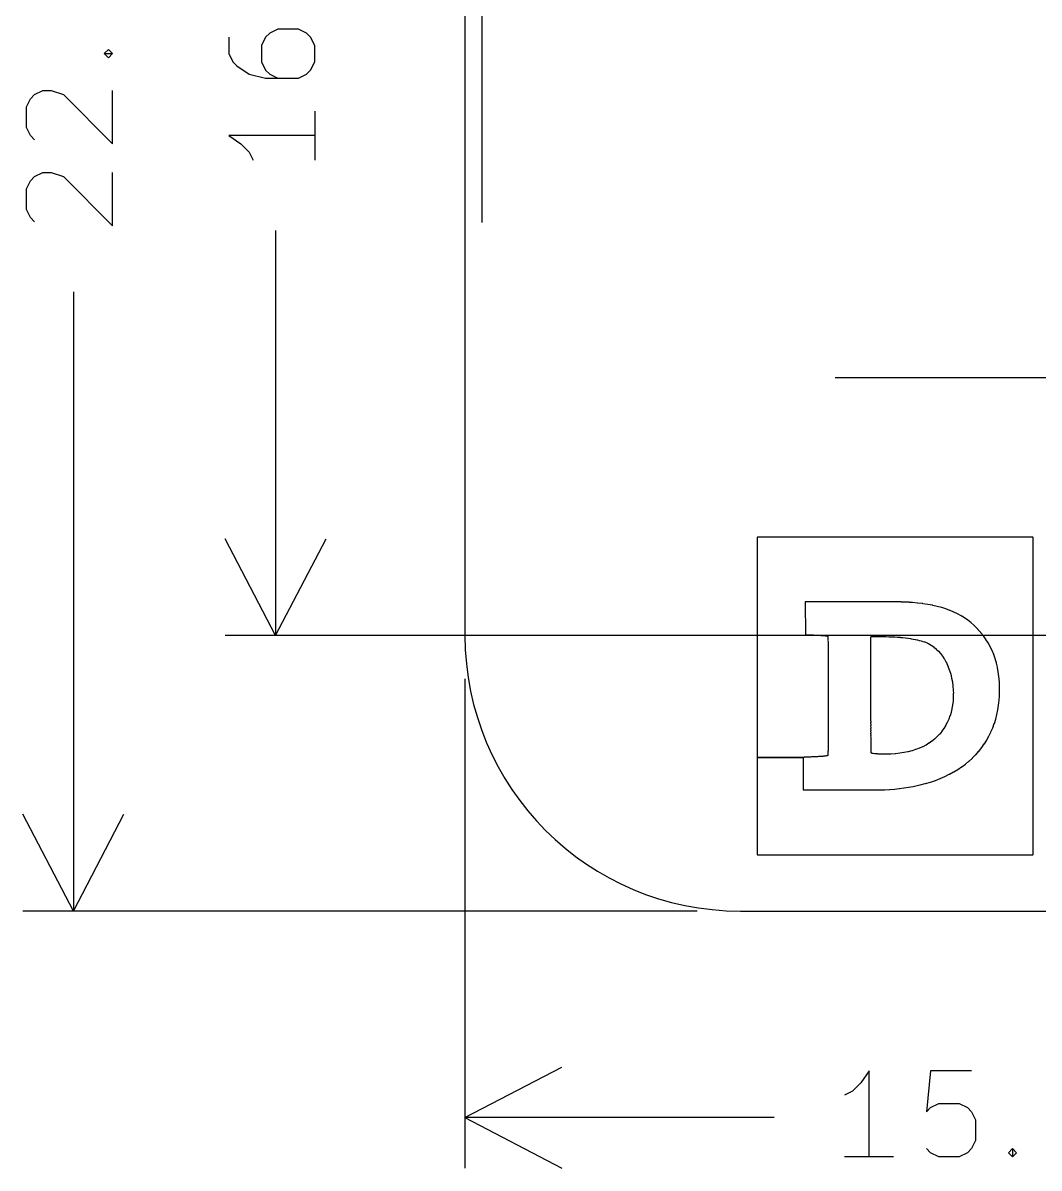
# Model space of a CAD drawing. Extents: x 181.5 to 225, y -171.9 to -141.7.
# Drawn here: x 181.46 to 193.27, y -171.89 to -158.58 of the extents above; entities that cross this region are included whole.
import ezdxf

# ---------------------------------------------------------------- set-up
doc = ezdxf.new("R2010")
doc.units = 0
doc.layers.add('BLACK', color=7, linetype='CONTINUOUS')

msp = doc.modelspace()

# ---------------------------------------------------------------- linework, layer by layer
at = {"layer": 'BLACK', "linetype": 'CONTINUOUS'}
for p, q in [((186.6, -149.7), (186.6, -165.7)), ((186.8, -160.9), (186.8, -154.5)), ((184.331009, -158.699999), (184.28339, -158.747618)), ((184.426247, -158.65238), (184.331009, -158.699999)), ((184.664342, -158.65238), (184.426247, -158.65238)), ((184.75958, -158.699999), (184.664342, -158.65238)), ((184.8072, -158.747618), (184.75958, -158.699999)), ((183.854819, -158.747618), (183.854819, -158.938094)), ((184.28339, -158.747618), (184.235771, -158.842856)), ((184.235771, -158.842856), (184.235771, -159.033332)), ((184.854819, -158.842856), (184.8072, -158.747618)), ((184.854819, -159.033332), (184.854819, -158.842856)), ((182.409581, -158.938094), (182.457201, -158.890475)), ((182.457201, -158.985713), (182.409581, -158.938094)), ((182.409581, -158.938094), (182.50482, -158.938094)), ((182.457201, -158.890475), (182.50482, -158.938094)), ((182.50482, -158.938094), (182.457201, -158.985713)), ((183.854819, -158.938094), (183.902438, -159.033332)), ((183.902438, -159.033332), (183.950057, -159.080951)), ((183.950057, -159.080951), (184.092914, -159.176189)), ((184.235771, -159.033332), (184.28339, -159.12857)), ((184.28339, -159.12857), (184.331009, -159.176189)), ((184.75958, -159.176189), (184.8072, -159.12857)), ((184.8072, -159.12857), (184.854819, -159.033332)), ((184.092914, -159.176189), (184.28339, -159.223808)), ((184.28339, -159.223808), (184.664342, -159.223808)), ((184.331009, -159.176189), (184.426247, -159.223808)), ((184.664342, -159.223808), (184.75958, -159.176189)), ((181.600058, -159.414285), (181.695296, -159.366666)), ((181.695296, -159.366666), (181.790534, -159.366666)), ((181.790534, -159.366666), (181.933391, -159.414285)), ((182.50482, -159.985713), (182.50482, -159.366666)), ((181.50482, -159.557142), (181.552439, -159.461904)), ((181.552439, -159.461904), (181.600058, -159.414285)), ((181.933391, -159.414285), (182.50482, -159.985713)), ((181.50482, -159.795237), (181.50482, -159.557142)), ((184.854819, -159.604761), (184.854819, -160.176189)), ((181.552439, -159.890475), (181.50482, -159.795237)), ((181.600058, -159.938094), (181.552439, -159.890475)), ((184.854819, -159.890475), (183.854819, -159.890475)), ((183.854819, -159.890475), (183.997676, -159.985713)), ((183.997676, -159.985713), (184.092914, -160.080951)), ((184.092914, -160.080951), (184.140533, -160.176189)), ((181.600058, -160.366666), (181.695296, -160.319047)), ((181.695296, -160.319047), (181.790534, -160.319047)), ((181.790534, -160.319047), (181.933391, -160.366666)), ((182.50482, -160.938094), (182.50482, -160.319047)), ((181.50482, -160.509523), (181.552439, -160.414285)), ((181.552439, -160.414285), (181.600058, -160.366666)), ((181.933391, -160.366666), (182.50482, -160.938094)), ((181.50482, -160.747618), (181.50482, -160.509523)), ((181.552439, -160.842856), (181.50482, -160.747618)), ((181.600058, -160.890475), (181.552439, -160.842856)), ((184.4, -160.991666), (184.4, -165.7)), ((182.050001, -161.705952), (182.050001, -168.9)), ((190.9, -162.7), (194.5, -162.7)), ((184.4, -165.7), (183.813579, -164.573496)), ((184.4, -165.7), (184.986421, -164.573496)), ((190.000445, -164.557089), (190.000826, -164.555176)), ((190.000825, -167.108131), (190.000445, -164.557089)), ((190.000826, -164.555176), (190.003532, -164.55247)), ((190.003532, -164.55247), (193.194556, -164.552089)), ((193.194556, -164.552089), (193.196469, -164.55247)), ((193.196469, -164.55247), (193.199175, -164.555176)), ((193.199175, -164.555176), (193.199556, -168.244322)), ((191.058706, -165.306819), (190.554758, -165.307151)), ((190.554758, -165.307151), (190.555128, -165.687968)), ((191.060602, -165.307198), (191.058706, -165.306819)), ((191.063126, -165.307018), (191.060602, -165.307198)), ((191.064031, -165.307199), (191.063126, -165.307018)), ((191.1126, -165.30685), (191.064031, -165.307199)), ((191.11438, -165.307205), (191.1126, -165.30685)), ((191.160234, -165.30686), (191.11438, -165.307205)), ((191.162003, -165.307214), (191.160234, -165.30686)), ((191.205236, -165.306876), (191.162003, -165.307214)), ((191.206996, -165.307228), (191.205236, -165.306876)), ((191.247693, -165.306897), (191.206996, -165.307228)), ((191.249447, -165.307248), (191.247693, -165.306897)), ((191.287706, -165.306924), (191.249447, -165.307248)), ((191.289449, -165.307274), (191.287706, -165.306924)), ((191.325361, -165.30696), (191.289449, -165.307274)), ((191.327096, -165.307308), (191.325361, -165.30696)), ((191.360754, -165.307004), (191.327096, -165.307308)), ((191.362478, -165.307351), (191.360754, -165.307004)), ((191.393977, -165.307059), (191.362478, -165.307351)), ((191.395688, -165.307404), (191.393977, -165.307059)), ((191.425119, -165.307124), (191.395688, -165.307404)), ((191.426817, -165.307467), (191.425119, -165.307124)), ((191.454272, -165.307201), (191.426817, -165.307467)), ((191.455958, -165.307543), (191.454272, -165.307201)), ((191.481531, -165.307292), (191.455958, -165.307543)), ((191.483202, -165.307632), (191.481531, -165.307292)), ((191.50699, -165.307397), (191.483202, -165.307632)), ((191.508641, -165.307735), (191.50699, -165.307397)), ((191.53073, -165.307516), (191.508641, -165.307735)), ((191.532368, -165.307853), (191.53073, -165.307516)), ((191.552856, -165.307652), (191.532368, -165.307853)), ((191.554473, -165.307987), (191.552856, -165.307652)), ((191.573451, -165.307805), (191.554473, -165.307987)), ((191.575051, -165.308139), (191.573451, -165.307805)), ((191.592614, -165.307977), (191.575051, -165.308139)), ((191.59419, -165.308309), (191.592614, -165.307977)), ((191.610429, -165.308168), (191.59419, -165.308309)), ((191.611984, -165.308499), (191.610429, -165.308168)), ((191.626993, -165.308379), (191.611984, -165.308499)), ((191.628525, -165.308708), (191.626993, -165.308379)), ((191.642396, -165.308611), (191.628525, -165.308708)), ((191.643903, -165.308939), (191.642396, -165.308611)), ((191.656731, -165.308865), (191.643903, -165.308939)), ((191.658213, -165.309193), (191.656731, -165.308865)), ((191.670089, -165.309143), (191.658213, -165.309193)), ((191.671543, -165.309471), (191.670089, -165.309143)), ((191.682562, -165.309446), (191.671543, -165.309471)), ((191.683989, -165.309773), (191.682562, -165.309446)), ((191.694238, -165.309774), (191.683989, -165.309773)), ((191.695641, -165.310101), (191.694238, -165.309774)), ((191.705212, -165.310127), (191.695641, -165.310101)), ((191.706591, -165.310456), (191.705212, -165.310127)), ((191.715581, -165.31051), (191.706591, -165.310456)), ((191.716933, -165.310839), (191.715581, -165.31051)), ((191.725427, -165.310919), (191.716933, -165.310839)), ((191.726756, -165.311249), (191.725427, -165.310919)), ((191.734845, -165.311358), (191.726756, -165.311249)), ((191.736157, -165.311691), (191.734845, -165.311358)), ((191.743928, -165.311826), (191.736157, -165.311691)), ((191.745226, -165.312163), (191.743928, -165.311826)), ((191.75277, -165.312327), (191.745226, -165.312163)), ((191.754056, -165.312667), (191.75277, -165.312327)), ((191.76146, -165.312861), (191.754056, -165.312667)), ((191.762742, -165.313206), (191.76146, -165.312861)), ((191.77009, -165.313427), (191.762742, -165.313206)), ((191.771373, -165.313778), (191.77009, -165.313427)), ((191.778756, -165.314029), (191.771373, -165.313778)), ((191.780045, -165.314386), (191.778756, -165.314029)), ((191.787548, -165.314668), (191.780045, -165.314386)), ((191.788848, -165.315031), (191.787548, -165.314668)), ((191.796565, -165.315345), (191.788848, -165.315031)), ((191.797878, -165.315713), (191.796565, -165.315345)), ((191.798746, -165.31568), (191.797878, -165.315713)), ((191.799198, -165.315814), (191.798746, -165.31568)), ((191.860064, -165.321026), (191.799198, -165.315814)), ((191.861575, -165.321524), (191.860064, -165.321026)), ((191.920199, -165.328329), (191.861575, -165.321524)), ((191.921673, -165.328869), (191.920199, -165.328329)), ((191.978092, -165.337275), (191.921673, -165.328869)), ((191.979527, -165.337858), (191.978092, -165.337275)), ((192.033781, -165.347877), (191.979527, -165.337858)), ((192.035176, -165.348505), (192.033781, -165.347877)), ((192.087307, -165.360151), (192.035176, -165.348505)), ((192.088656, -165.360824), (192.087307, -165.360151)), ((192.138702, -165.374104), (192.088656, -165.360824)), ((192.140004, -165.374824), (192.138702, -165.374104)), ((192.188008, -165.389753), (192.140004, -165.374824)), ((192.18926, -165.39052), (192.188008, -165.389753)), ((192.23526, -165.407107), (192.18926, -165.39052)), ((192.23646, -165.407922), (192.23526, -165.407107)), ((192.280499, -165.426181), (192.23646, -165.407922)), ((192.281644, -165.427045), (192.280499, -165.426181)), ((192.323765, -165.446989), (192.281644, -165.427045)), ((192.324851, -165.4479), (192.323765, -165.446989)), ((192.365093, -165.469543), (192.324851, -165.4479)), ((192.366119, -165.4705), (192.365093, -165.469543)), ((192.404526, -165.493858), (192.366119, -165.4705)), ((192.405491, -165.494862), (192.404526, -165.493858)), ((192.4421, -165.519946), (192.405491, -165.494862)), ((192.443004, -165.520997), (192.4421, -165.519946)), ((192.477857, -165.547824), (192.443004, -165.520997)), ((192.478698, -165.54892), (192.477857, -165.547824)), ((192.511816, -165.577491), (192.478698, -165.54892)), ((192.512667, -165.5787), (192.511816, -165.577491)), ((192.531227, -165.595917), (192.512667, -165.5787)), ((192.532001, -165.597111), (192.531227, -165.595917)), ((192.56408, -165.629607), (192.532001, -165.597111)), ((192.564786, -165.630831), (192.56408, -165.629607)), ((192.59467, -165.664408), (192.564786, -165.630831)), ((201.3, -165.7), (183.81358, -165.7)), ((190.555128, -165.687968), (190.647107, -165.69206)), ((190.647107, -165.69206), (190.64865, -165.692445)), ((190.64865, -165.692445), (190.663821, -165.692877)), ((190.663821, -165.692877), (190.665357, -165.693261)), ((190.665357, -165.693261), (190.680047, -165.693686)), ((190.680047, -165.693686), (190.681572, -165.694069)), ((190.681572, -165.694069), (190.695509, -165.694473)), ((190.695509, -165.694473), (190.697013, -165.694853)), ((190.697013, -165.694853), (190.70993, -165.695224)), ((190.70993, -165.695224), (190.711402, -165.695597)), ((190.711402, -165.695597), (190.723039, -165.695922)), ((190.723039, -165.695922), (190.724469, -165.696286)), ((190.724469, -165.696286), (190.734559, -165.696554)), ((190.734559, -165.696554), (190.735925, -165.696905)), ((190.735925, -165.696905), (190.744216, -165.697106)), ((190.744216, -165.697106), (190.745487, -165.697435)), ((190.745487, -165.697435), (190.751738, -165.697561)), ((190.751738, -165.697561), (190.752852, -165.697853)), ((190.752852, -165.697853), (190.756863, -165.697907)), ((190.756863, -165.697907), (190.757429, -165.69806)), ((190.757429, -165.69806), (190.758392, -165.69803)), ((190.758392, -165.69803), (190.759792, -165.698427)), ((190.759792, -165.698427), (190.76695, -165.698855)), ((190.76695, -165.698855), (190.768333, -165.699272)), ((190.768333, -165.699272), (190.775875, -165.699822)), ((190.775875, -165.699822), (190.777239, -165.70025)), ((190.777239, -165.70025), (190.784693, -165.700868)), ((190.784693, -165.700868), (190.786024, -165.7013)), ((190.786024, -165.7013), (190.792936, -165.70193)), ((190.792936, -165.70193), (190.794214, -165.70236)), ((190.794214, -165.70236), (190.800129, -165.702945)), ((190.800129, -165.702945), (190.801332, -165.703366)), ((190.801332, -165.703366), (190.805813, -165.703855)), ((190.805813, -165.703855), (190.806899, -165.704258)), ((190.806899, -165.704258), (190.809578, -165.70461)), ((190.809578, -165.70461), (190.810395, -165.70495)), ((190.810395, -165.70495), (190.810746, -165.705021)), ((190.810746, -165.705021), (190.810842, -165.705008)), ((190.810842, -165.705008), (190.810938, -165.705059)), ((190.810938, -165.705059), (190.811181, -165.705108)), ((190.811181, -165.705108), (190.812213, -165.705701)), ((190.812213, -165.705701), (190.812283, -165.705708)), ((190.812283, -165.705708), (190.812395, -165.705807)), ((190.812395, -165.705807), (190.812872, -165.706081)), ((190.812872, -165.706081), (190.812878, -165.706093)), ((190.812878, -165.706093), (190.812991, -165.706154)), ((190.812991, -165.706154), (190.81349, -165.706716)), ((190.81349, -165.706716), (190.813526, -165.706727)), ((190.813526, -165.706727), (190.813644, -165.706889)), ((190.813644, -165.706889), (190.813699, -165.70695)), ((190.813699, -165.70695), (190.814177, -165.70737)), ((190.814177, -165.70737), (190.81472, -165.70836)), ((190.81472, -165.70836), (190.815114, -165.708899)), ((190.815114, -165.708899), (190.815401, -165.709852)), ((190.815401, -165.709852), (190.815756, -165.71056)), ((190.815756, -165.71056), (190.815881, -165.711464)), ((190.815881, -165.711464), (190.816213, -165.712375)), ((190.816213, -165.712375), (190.816245, -165.713273)), ((190.816245, -165.713273), (190.816575, -165.71447)), ((190.816575, -165.71447), (190.816546, -165.715398)), ((190.816546, -165.715398), (190.816885, -165.716975)), ((190.816885, -165.716975), (190.816811, -165.717952)), ((190.816811, -165.717952), (190.817162, -165.720003)), ((190.817162, -165.720003), (190.81705, -165.721043)), ((190.81705, -165.721043), (190.817414, -165.723647)), ((190.817414, -165.723647), (190.817272, -165.724749)), ((190.817272, -165.724749), (190.817647, -165.728002)), ((190.817647, -165.728002), (190.817478, -165.729168)), ((190.817478, -165.729168), (190.817862, -165.733151)), ((190.817862, -165.733151), (190.81767, -165.734377)), ((190.81767, -165.734377), (190.818061, -165.73917)), ((190.818061, -165.73917), (190.817849, -165.740454)), ((190.817849, -165.740454), (190.818244, -165.746144)), ((190.818244, -165.746144), (190.818015, -165.747476)), ((190.818015, -165.747476), (190.818414, -165.754144)), ((190.818414, -165.754144), (190.818169, -165.75552)), ((190.818169, -165.75552), (190.818569, -165.763249)), ((190.818569, -165.763249), (190.818311, -165.764668)), ((190.818311, -165.764668), (190.818713, -165.773534)), ((190.818713, -165.773534), (190.818443, -165.774993)), ((190.818443, -165.774993), (190.818843, -165.785075)), ((190.818843, -165.785075), (190.818562, -165.786567)), ((191.316973, -165.715614), (191.317353, -165.713701)), ((191.317771, -166.375878), (191.316973, -165.715614)), ((191.317353, -165.713701), (191.317354, -165.713699)), ((191.317354, -165.713697), (191.31887, -165.712182)), ((191.317354, -165.713699), (191.317354, -165.713697)), ((191.31887, -165.712182), (191.320057, -165.710993)), ((191.320057, -165.710993), (191.32006, -165.710992)), ((191.32006, -165.710992), (191.320061, -165.710992)), ((191.320061, -165.710992), (191.406307, -165.710625)), ((191.406307, -165.710625), (191.408094, -165.710981)), ((191.408094, -165.710981), (191.448394, -165.710796)), ((191.448394, -165.710796), (191.450216, -165.711166)), ((191.450216, -165.711166), (191.487976, -165.711309)), ((191.487976, -165.711309), (191.4898, -165.711697)), ((191.4898, -165.711697), (191.525306, -165.712182)), ((191.525306, -165.712182), (191.527127, -165.712589)), ((191.527127, -165.712589), (191.560657, -165.713433)), ((191.560657, -165.713433), (191.562477, -165.713863)), ((191.562477, -165.713863), (191.594301, -165.715079)), ((191.594301, -165.715079), (191.596122, -165.715535)), ((191.596122, -165.715535), (191.626511, -165.71714)), ((191.626511, -165.71714), (191.628329, -165.717625)), ((191.628329, -165.717625), (191.657557, -165.719633)), ((191.657557, -165.719633), (191.659371, -165.720148)), ((191.659371, -165.720148), (191.68771, -165.722577)), ((191.68771, -165.722577), (191.689515, -165.723123)), ((191.689515, -165.723123), (191.71724, -165.725989)), ((191.71724, -165.725989), (191.719034, -165.726567)), ((191.719034, -165.726567), (191.746418, -165.729888)), ((191.746418, -165.729888), (191.748199, -165.730497)), ((191.748199, -165.730497), (191.775512, -165.734291)), ((191.775512, -165.734291), (191.776781, -165.73475)), ((191.776781, -165.73475), (191.782833, -165.735476)), ((191.782833, -165.735476), (191.784522, -165.736106)), ((191.784522, -165.736106), (191.807607, -165.739808)), ((191.807607, -165.739808), (191.809346, -165.740482)), ((191.809346, -165.740482), (191.832109, -165.744606)), ((191.832109, -165.744606), (191.833831, -165.745314)), ((191.833831, -165.745314), (191.856025, -165.749788)), ((191.856025, -165.749788), (191.857727, -165.750528)), ((191.857727, -165.750528), (191.879085, -165.755282)), ((191.879085, -165.755282), (191.880772, -165.756056)), ((191.880772, -165.756056), (191.901019, -165.761011)), ((191.901019, -165.761011), (191.902694, -165.761825)), ((191.902694, -165.761825), (191.921557, -165.766903)), ((191.921557, -165.766903), (191.923222, -165.767761)), ((191.923222, -165.767761), (191.940434, -165.772885)), ((191.940434, -165.772885), (191.942094, -165.7738)), ((191.942094, -165.7738), (191.957383, -165.778886)), ((191.957383, -165.778886), (191.959058, -165.779883)), ((191.959058, -165.779883), (191.97215, -165.784842)), ((191.97215, -165.784842), (191.973781, -165.785911)), ((191.973781, -165.785911), (191.973791, -165.785935)), ((191.973791, -165.785935), (191.984489, -165.790696)), ((192.595305, -165.665659), (192.59467, -165.664408)), ((192.623309, -165.700689), (192.595305, -165.665659)), ((192.623881, -165.701976), (192.623309, -165.700689)), ((192.650293, -165.738789), (192.623881, -165.701976)), ((192.650897, -165.740254), (192.650293, -165.738789)), ((192.652495, -165.742326), (192.650897, -165.740254)), ((192.652778, -165.743075), (192.652495, -165.742326)), ((192.678519, -165.783729), (192.652778, -165.743075)), ((192.678935, -165.785053), (192.678519, -165.783729)), ((192.70247, -165.8273), (192.678935, -165.785053)), ((190.818562, -165.786567), (190.818961, -165.797945)), ((190.818961, -165.797945), (190.818672, -165.799465)), ((190.818672, -165.799465), (190.819068, -165.812218)), ((190.819068, -165.812218), (190.81877, -165.813769)), ((190.81877, -165.813769), (190.819165, -165.827972)), ((190.819165, -165.827972), (190.81886, -165.829551)), ((190.81886, -165.829551), (190.819252, -165.845279)), ((190.819252, -165.845279), (190.818941, -165.846881)), ((190.818941, -165.846881), (190.819329, -165.864215)), ((190.819329, -165.864215), (190.819013, -165.865835)), ((190.819013, -165.865835), (190.819397, -165.884852)), ((190.819397, -165.884852), (190.819075, -165.886491)), ((190.819075, -165.886491), (190.819456, -165.907268)), ((190.819456, -165.907268), (190.81913, -165.908924)), ((190.81913, -165.908924), (190.819508, -165.931533)), ((191.984489, -165.790696), (191.985111, -165.791159)), ((191.985111, -165.791159), (191.986178, -165.791592)), ((191.986178, -165.791592), (191.987686, -165.792829)), ((191.987686, -165.792829), (191.987705, -165.792894)), ((191.987705, -165.792894), (192.017278, -165.810066)), ((192.017278, -165.810066), (192.018728, -165.81137)), ((192.018728, -165.81137), (192.018765, -165.811518)), ((192.018765, -165.811518), (192.046876, -165.830939)), ((192.046876, -165.830939), (192.048219, -165.832354)), ((192.048219, -165.832354), (192.048245, -165.832504)), ((192.048245, -165.832504), (192.074817, -165.85413)), ((192.074817, -165.85413), (192.076045, -165.855646)), ((192.076045, -165.855646), (192.076058, -165.855796)), ((192.076058, -165.855796), (192.101088, -165.879626)), ((192.101088, -165.879626), (192.102194, -165.881233)), ((192.102194, -165.881233), (192.102196, -165.881379)), ((192.102196, -165.881379), (192.125679, -165.907415)), ((192.125679, -165.907415), (192.126661, -165.909101)), ((192.126661, -165.909101), (192.126652, -165.909242)), ((192.126652, -165.909242), (192.148582, -165.937483)), ((192.702813, -165.828649), (192.70247, -165.8273)), ((192.724127, -165.872454), (192.702813, -165.828649)), ((192.724398, -165.873825), (192.724127, -165.872454)), ((192.743476, -165.919155), (192.724398, -165.873825)), ((192.743675, -165.920549), (192.743476, -165.919155)), ((190.819508, -165.931533), (190.819178, -165.933205)), ((190.819178, -165.933205), (190.819552, -165.957725)), ((190.819552, -165.957725), (190.819218, -165.959413)), ((190.819218, -165.959413), (190.81959, -165.985916)), ((190.81959, -165.985916), (190.819253, -165.987619)), ((190.819253, -165.987619), (190.819622, -166.016181)), ((190.819622, -166.016181), (190.819282, -166.017892)), ((190.819282, -166.017892), (190.819647, -166.048594)), ((190.819647, -166.048594), (190.819305, -166.050315)), ((190.819305, -166.050315), (190.819668, -166.08323)), ((192.148582, -165.937483), (192.149437, -165.939236)), ((192.149437, -165.939236), (192.149418, -165.939369)), ((192.149418, -165.939369), (192.169788, -165.969817)), ((192.169788, -165.969817), (192.170518, -165.971626)), ((192.170518, -165.971626), (192.170491, -165.971751)), ((192.170491, -165.971751), (192.189291, -166.004407)), ((192.189291, -166.004407), (192.189898, -166.00626)), ((192.189898, -166.00626), (192.189887, -166.006296)), ((192.189887, -166.006296), (192.198678, -166.023109)), ((192.198678, -166.023109), (192.199196, -166.024989)), ((192.199196, -166.024989), (192.199169, -166.025068)), ((192.199169, -166.025068), (192.216084, -166.062406)), ((192.760505, -165.967371), (192.743675, -165.920549)), ((192.760632, -165.968783), (192.760505, -165.967371)), ((192.7752, -166.017062), (192.760632, -165.968783)), ((192.775256, -166.018489), (192.7752, -166.017062)), ((192.787545, -166.068195), (192.775256, -166.018489)), ((190.819668, -166.08323), (190.819323, -166.084964)), ((190.819323, -166.084964), (190.819684, -166.120162)), ((190.819684, -166.120162), (190.819336, -166.121908)), ((190.819336, -166.121908), (190.819696, -166.159464)), ((190.819696, -166.159464), (190.819347, -166.161218)), ((190.819347, -166.161218), (190.819705, -166.201213)), ((192.216084, -166.062406), (192.21651, -166.064309)), ((192.21651, -166.064309), (192.216465, -166.064423)), ((192.216465, -166.064423), (192.23128, -166.103494)), ((192.23128, -166.103494), (192.231586, -166.10542)), ((192.231586, -166.10542), (192.231537, -166.105525)), ((192.231537, -166.105525), (192.244224, -166.146269)), ((192.244224, -166.146269), (192.244413, -166.14821)), ((192.244413, -166.14821), (192.24436, -166.148307)), ((192.24436, -166.148307), (192.254911, -166.190702)), ((192.787531, -166.069635), (192.787545, -166.068195)), ((192.797527, -166.120736), (192.787531, -166.069635)), ((192.797444, -166.122184), (192.797527, -166.120736)), ((192.805129, -166.174623), (192.797444, -166.122184)), ((192.804984, -166.176136), (192.805129, -166.174623)), ((192.808107, -166.203681), (192.804984, -166.176136)), ((186.6, -166.2), (186.6, -171.88642)), ((190.819705, -166.201213), (190.819354, -166.202971)), ((190.819354, -166.202971), (190.819711, -166.24548)), ((190.819711, -166.24548), (190.819359, -166.247247)), ((190.819359, -166.247247), (190.819715, -166.292341)), ((190.819715, -166.292341), (190.819361, -166.294116)), ((190.819361, -166.294116), (190.819716, -166.341869)), ((192.254911, -166.190702), (192.254987, -166.192651)), ((192.254987, -166.192651), (192.254932, -166.192739)), ((192.254932, -166.192739), (192.263336, -166.236763)), ((192.263306, -166.238713), (192.263249, -166.238794)), ((192.263249, -166.238794), (192.269498, -166.284426)), ((192.263336, -166.236763), (192.263306, -166.238713)), ((192.269365, -166.286372), (192.269308, -166.286445)), ((192.269308, -166.286445), (192.273391, -166.333663)), ((192.269498, -166.284426), (192.269365, -166.286372)), ((192.807919, -166.205162), (192.808107, -166.203681)), ((192.81087, -166.242234), (192.807919, -166.205162)), ((192.810631, -166.243749), (192.81087, -166.242234)), ((192.812512, -166.282311), (192.810631, -166.243749)), ((192.812226, -166.283843), (192.812512, -166.282311)), ((192.813036, -166.323297), (192.812226, -166.283843)), ((190.819716, -166.341869), (190.819361, -166.343651)), ((190.819361, -166.343651), (190.819717, -166.394139)), ((190.819717, -166.398589), (190.819361, -166.400372)), ((190.819361, -166.400372), (190.819716, -166.451201)), ((190.819716, -166.451201), (190.819362, -166.452978)), ((190.819717, -166.394139), (190.819512, -166.395167)), ((190.819512, -166.395167), (190.819717, -166.398589)), ((191.317394, -166.377778), (191.317771, -166.375878)), ((191.317733, -166.398832), (191.317394, -166.377778)), ((191.317409, -166.400467), (191.317733, -166.398832)), ((191.317797, -166.450743), (191.317409, -166.400467)), ((191.317444, -166.452524), (191.317797, -166.450743)), ((192.274086, -166.417202), (192.271828, -166.460265)), ((192.273162, -166.3356), (192.273127, -166.33564)), ((192.273127, -166.33564), (192.274775, -166.369468)), ((192.273391, -166.333663), (192.273162, -166.3356)), ((192.27416, -166.417129), (192.274086, -166.417202)), ((192.274551, -166.415218), (192.27416, -166.417129)), ((192.274468, -166.371394), (192.274419, -166.371446)), ((192.274419, -166.371446), (192.274551, -166.415218)), ((192.274775, -166.369468), (192.274468, -166.371394)), ((192.804039, -166.483947), (192.807489, -166.44699)), ((192.807489, -166.44699), (192.807941, -166.445524)), ((192.807941, -166.445524), (192.810334, -166.407018)), ((192.810334, -166.407018), (192.810745, -166.405518)), ((192.810745, -166.405518), (192.812075, -166.366093)), ((192.812075, -166.366093), (192.812445, -166.364573)), ((192.812445, -166.364573), (192.812707, -166.32483)), ((192.812707, -166.32483), (192.813036, -166.323297)), ((190.819711, -166.548256), (190.819359, -166.55002)), ((190.819359, -166.55002), (190.819705, -166.592847)), ((190.819362, -166.452978), (190.819715, -166.501066)), ((190.819715, -166.501066), (190.819362, -166.502836)), ((190.819362, -166.502836), (190.819711, -166.548256)), ((191.317831, -166.500078), (191.317444, -166.452524)), ((191.31748, -166.501855), (191.317831, -166.500078)), ((191.317869, -166.546754), (191.31748, -166.501855)), ((191.317518, -166.548527), (191.317869, -166.546754)), ((191.317906, -166.590845), (191.317518, -166.548527)), ((192.258194, -166.549544), (192.248945, -166.589809)), ((192.258286, -166.549481), (192.258194, -166.549544)), ((192.258995, -166.547664), (192.258286, -166.549481)), ((192.265944, -166.50637), (192.258995, -166.547664)), ((192.26603, -166.506303), (192.265944, -166.50637)), ((192.266632, -166.504448), (192.26603, -166.506303)), ((192.271252, -166.462221), (192.266632, -166.504448)), ((192.271332, -166.462151), (192.271252, -166.462221)), ((192.271828, -166.460265), (192.271332, -166.462151)), ((192.781106, -166.615818), (192.79183, -166.562656)), ((192.79183, -166.562656), (192.792403, -166.56131)), ((192.792403, -166.56131), (192.800791, -166.506791)), ((192.800791, -166.506791), (192.801289, -166.50545)), ((192.801289, -166.50545), (192.803538, -166.485438)), ((192.803538, -166.485438), (192.804039, -166.483947)), ((190.819669, -166.711759), (190.819324, -166.713484)), ((190.819324, -166.713484), (190.819648, -166.74669)), ((190.819685, -166.674525), (190.819338, -166.676257)), ((190.819338, -166.676257), (190.819669, -166.711759)), ((190.819697, -166.634912), (190.819349, -166.636657)), ((190.819349, -166.636657), (190.819685, -166.674525)), ((190.819705, -166.592847), (190.819355, -166.594603)), ((190.819355, -166.594603), (190.819697, -166.634912)), ((191.317557, -166.592609), (191.317906, -166.590845)), ((191.317944, -166.632413), (191.317557, -166.592609)), ((191.317597, -166.634167), (191.317944, -166.632413)), ((191.317985, -166.671529), (191.317597, -166.634167)), ((191.31764, -166.673271), (191.317985, -166.671529)), ((191.318026, -166.708251), (191.31764, -166.673271)), ((191.317684, -166.709987), (191.318026, -166.708251)), ((191.318071, -166.742656), (191.317684, -166.709987)), ((192.203389, -166.710388), (192.185244, -166.745553)), ((192.203507, -166.710344), (192.203389, -166.710388)), ((192.204635, -166.708753), (192.203507, -166.710344)), ((192.220599, -166.672168), (192.204635, -166.708753)), ((192.22071, -166.672118), (192.220599, -166.672168)), ((192.221735, -166.670458), (192.22071, -166.672118)), ((192.235491, -166.632549), (192.221735, -166.670458)), ((192.235596, -166.632494), (192.235491, -166.632549)), ((192.236516, -166.630775), (192.235596, -166.632494)), ((192.248033, -166.591641), (192.236516, -166.630775)), ((192.248131, -166.591581), (192.248033, -166.591641)), ((192.248945, -166.589809), (192.248131, -166.591581)), ((192.751365, -166.720585), (192.766732, -166.670187)), ((192.766732, -166.670187), (192.767423, -166.668918)), ((192.767423, -166.668918), (192.780474, -166.617129)), ((192.780474, -166.617129), (192.781106, -166.615818)), ((190.819553, -166.838399), (190.819217, -166.840076)), ((190.819217, -166.840076), (190.819508, -166.864856)), ((190.81959, -166.809936), (190.819251, -166.811626)), ((190.819251, -166.811626), (190.819553, -166.838399)), ((190.819622, -166.779391), (190.819281, -166.781091)), ((190.819281, -166.781091), (190.81959, -166.809936)), ((190.819648, -166.74669), (190.819305, -166.748402)), ((190.819305, -166.748402), (190.819622, -166.779391)), ((191.317731, -166.744382), (191.318071, -166.742656)), ((191.318118, -166.774814), (191.317731, -166.744382)), ((191.317781, -166.776525), (191.318118, -166.774814)), ((191.318167, -166.804784), (191.317781, -166.776525)), ((191.317833, -166.806483), (191.318167, -166.804784)), ((191.318219, -166.832639), (191.317833, -166.806483)), ((191.317888, -166.834324), (191.318219, -166.832639)), ((191.318273, -166.858447), (191.317888, -166.834324)), ((192.114639, -166.844165), (192.08856, -166.872534)), ((192.114775, -166.844152), (192.114639, -166.844165)), ((192.116278, -166.842908), (192.114775, -166.844152)), ((192.140389, -166.812697), (192.116278, -166.842908)), ((192.140515, -166.812676), (192.140389, -166.812697)), ((192.141932, -166.811335), (192.140515, -166.812676)), ((192.16215, -166.78221), (192.141932, -166.811335)), ((192.162267, -166.782183), (192.16215, -166.78221)), ((192.163594, -166.780754), (192.162267, -166.782183)), ((192.183891, -166.747105), (192.163594, -166.780754)), ((192.184015, -166.747067), (192.183891, -166.747105)), ((192.185244, -166.745553), (192.184015, -166.747067)), ((192.689026, -166.866757), (192.711294, -166.820654)), ((192.711294, -166.820654), (192.712156, -166.819527)), ((192.712156, -166.819527), (192.732133, -166.771972)), ((192.732133, -166.771972), (192.732937, -166.770799)), ((192.732937, -166.770799), (192.750616, -166.721809)), ((192.750616, -166.721809), (192.751365, -166.720585)), ((190.819164, -166.969616), (190.818847, -166.971163)), ((190.818847, -166.971163), (190.819066, -166.985584)), ((190.819251, -166.952086), (190.81893, -166.953663)), ((190.81893, -166.953663), (190.819164, -166.969616)), ((190.819328, -166.932919), (190.819004, -166.934518)), ((190.819004, -166.934518), (190.819251, -166.952086)), ((190.819396, -166.912041), (190.819068, -166.913662)), ((190.819068, -166.913662), (190.819328, -166.932919)), ((190.819456, -166.889379), (190.819125, -166.891019)), ((190.819125, -166.891019), (190.819396, -166.912041)), ((190.819508, -166.864856), (190.819174, -166.866514)), ((190.819174, -166.866514), (190.819456, -166.889379)), ((191.317946, -166.860116), (191.318273, -166.858447)), ((191.318331, -166.882273), (191.317946, -166.860116)), ((191.318008, -166.883927), (191.318331, -166.882273)), ((191.318392, -166.904187), (191.318008, -166.883927)), ((191.318073, -166.905823), (191.318392, -166.904187)), ((191.318457, -166.924259), (191.318073, -166.905823)), ((191.318143, -166.925874), (191.318457, -166.924259)), ((191.318524, -166.942556), (191.318143, -166.925874)), ((191.318216, -166.944147), (191.318524, -166.942556)), ((191.318596, -166.959147), (191.318216, -166.944147)), ((191.318294, -166.960707), (191.318596, -166.959147)), ((191.318671, -166.974091), (191.318294, -166.960707)), ((191.318376, -166.975627), (191.318671, -166.974091)), ((191.31875, -166.987471), (191.318376, -166.975627)), ((191.955572, -166.971896), (191.919823, -166.990959)), ((191.955692, -166.971926), (191.955572, -166.971896)), ((191.957526, -166.97126), (191.955692, -166.971926)), ((191.991358, -166.950324), (191.957526, -166.97126)), ((191.991485, -166.950347), (191.991358, -166.950324)), ((191.99327, -166.949561), (191.991485, -166.950347)), ((192.025178, -166.92676), (191.99327, -166.949561)), ((192.025309, -166.926774), (192.025178, -166.92676)), ((192.027037, -166.925869), (192.025309, -166.926774)), ((192.05701, -166.901208), (192.027037, -166.925869)), ((192.057145, -166.901213), (192.05701, -166.901208)), ((192.058806, -166.90019), (192.057145, -166.901213)), ((192.086837, -166.873674), (192.058806, -166.90019)), ((192.086975, -166.87367), (192.086837, -166.873674)), ((192.08856, -166.872534), (192.086975, -166.87367)), ((192.605652, -166.999189), (192.634727, -166.9576)), ((192.634727, -166.9576), (192.635749, -166.956633)), ((192.635749, -166.956633), (192.662583, -166.913489)), ((192.662583, -166.913489), (192.663555, -166.912466)), ((192.663555, -166.912466), (192.688108, -166.867834)), ((192.688108, -166.867834), (192.689026, -166.866757)), ((190.000445, -167.110042), (190.000825, -167.108131)), ((190.000449, -167.114598), (190.000445, -167.110042)), ((190.000822, -167.494538), (190.000449, -167.114598)), ((190.000449, -167.114598), (190.527947, -167.114598)), ((190.527947, -167.114598), (190.000449, -167.114598)), ((190.533888, -167.113999), (190.527947, -167.114598)), ((190.527947, -167.114598), (190.528317, -167.491808)), ((190.535276, -167.114187), (190.533888, -167.113999)), ((190.537067, -167.113922), (190.535276, -167.114187)), ((190.537808, -167.114029), (190.537067, -167.113922)), ((190.542227, -167.113566), (190.537808, -167.114029)), ((190.543352, -167.113733), (190.542227, -167.113566)), ((190.549912, -167.11315), (190.543352, -167.113733)), ((190.551199, -167.113343), (190.549912, -167.11315)), ((190.559671, -167.112666), (190.551199, -167.113343)), ((190.561053, -167.112876), (190.559671, -167.112666)), ((190.571172, -167.112121), (190.561053, -167.112876)), ((190.572615, -167.112342), (190.571172, -167.112121)), ((190.584109, -167.111527), (190.572615, -167.112342)), ((190.585591, -167.111755), (190.584109, -167.111527)), ((190.598176, -167.110898), (190.585591, -167.111755)), ((190.599688, -167.111131), (190.598176, -167.110898)), ((190.613086, -167.110245), (190.599688, -167.111131)), ((190.614613, -167.110482), (190.613086, -167.110245)), ((190.62853, -167.109581), (190.614613, -167.110482)), ((190.630074, -167.109821), (190.62853, -167.109581)), ((190.642441, -167.108993), (190.630074, -167.109821)), ((190.643961, -167.109228), (190.642441, -167.108993)), ((190.662328, -167.108104), (190.643961, -167.109228)), ((190.663961, -167.108353), (190.662328, -167.108104)), ((190.679947, -167.10731), (190.663961, -167.108353)), ((190.681553, -167.10755), (190.679947, -167.10731)), ((190.695414, -167.106575), (190.681553, -167.10755)), ((190.696991, -167.106805), (190.695414, -167.106575)), ((190.708984, -167.105886), (190.696991, -167.106805)), ((190.710527, -167.106104), (190.708984, -167.105886)), ((190.720907, -167.105228), (190.710527, -167.106104)), ((190.722412, -167.105431), (190.720907, -167.105228)), ((190.731429, -167.104586), (190.722412, -167.105431)), ((190.7329, -167.104773), (190.731429, -167.104586)), ((190.740808, -167.103945), (190.7329, -167.104773)), ((190.742242, -167.104114), (190.740808, -167.103945)), ((190.749284, -167.10329), (190.742242, -167.104114)), ((190.750688, -167.103441), (190.749284, -167.10329)), ((190.757115, -167.102606), (190.750688, -167.103441)), ((190.758485, -167.102738), (190.757115, -167.102606)), ((190.764533, -167.101876), (190.758485, -167.102738)), ((190.765896, -167.10199), (190.764533, -167.101876)), ((190.772191, -167.101015), (190.765896, -167.10199)), ((190.773577, -167.101111), (190.772191, -167.101015)), ((190.780553, -167.099953), (190.773577, -167.101111)), ((190.781972, -167.100034), (190.780553, -167.099953)), ((190.788751, -167.098818), (190.781972, -167.100034)), ((190.790167, -167.098881), (190.788751, -167.098818)), ((190.79626, -167.097688), (190.790167, -167.098881)), ((190.797656, -167.097726), (190.79626, -167.097688)), ((190.802566, -167.096648), (190.797656, -167.097726)), ((190.80397, -167.096644), (190.802566, -167.096648)), ((190.807138, -167.095803), (190.80397, -167.096644)), ((190.808836, -167.095635), (190.807138, -167.095803)), ((190.81018, -167.095086), (190.808836, -167.095635)), ((190.810376, -167.095129), (190.81018, -167.095086)), ((190.810797, -167.094963), (190.810376, -167.095129)), ((190.810933, -167.094979), (190.810797, -167.094963)), ((190.811475, -167.094698), (190.810933, -167.094979)), ((190.812192, -167.094418), (190.811475, -167.094698)), ((190.812399, -167.09422), (190.812192, -167.094418)), ((190.812666, -167.094083), (190.812399, -167.09422)), ((190.813091, -167.093618), (190.812666, -167.094083)), ((190.81386, -167.092966), (190.813091, -167.093618)), ((190.814147, -167.092463), (190.81386, -167.092966)), ((190.81432, -167.092276), (190.814147, -167.092463)), ((190.814326, -167.092221), (190.81432, -167.092276)), ((190.814785, -167.091634), (190.814326, -167.092221)), ((190.815005, -167.090982), (190.814785, -167.091634)), ((190.815418, -167.090258), (190.815005, -167.090982)), ((190.815569, -167.089485), (190.815418, -167.090258)), ((190.815886, -167.088778), (190.815569, -167.089485)), ((190.815994, -167.087796), (190.815886, -167.088778)), ((190.816262, -167.087079), (190.815994, -167.087796)), ((190.816338, -167.085796), (190.816262, -167.087079)), ((190.816589, -167.085027), (190.816338, -167.085796)), ((190.816638, -167.083351), (190.816589, -167.085027)), ((190.816886, -167.082507), (190.816638, -167.083351)), ((190.816907, -167.080351), (190.816886, -167.082507)), ((190.817156, -167.079433), (190.816907, -167.080351)), ((190.817406, -167.07571), (190.817153, -167.076706)), ((190.817153, -167.076706), (190.817156, -167.079433)), ((190.817638, -167.071259), (190.817378, -167.072332)), ((190.817378, -167.072332), (190.817406, -167.07571)), ((190.817853, -167.065998), (190.817586, -167.067139)), ((190.817586, -167.067139), (190.817638, -167.071259)), ((190.818053, -167.059848), (190.817779, -167.061056)), ((190.817779, -167.061056), (190.817853, -167.065998)), ((190.818238, -167.052733), (190.817957, -167.054001)), ((190.817957, -167.054001), (190.818053, -167.059848)), ((190.818408, -167.04458), (190.818121, -167.045901)), ((190.818121, -167.045901), (190.818238, -167.052733)), ((190.818565, -167.03531), (190.818272, -167.036679)), ((190.818272, -167.036679), (190.818408, -167.04458)), ((190.818708, -167.024851), (190.818409, -167.026263)), ((190.818409, -167.026263), (190.818565, -167.03531)), ((190.818839, -167.013127), (190.818535, -167.014579)), ((190.818535, -167.014579), (190.818708, -167.024851)), ((190.818958, -167.000061), (190.818649, -167.001552)), ((190.818649, -167.001552), (190.818839, -167.013127)), ((190.819066, -166.985584), (190.818753, -166.987104)), ((190.818753, -166.987104), (190.818958, -167.000061)), ((191.318464, -166.988971), (191.31875, -166.987471)), ((191.318832, -166.999349), (191.318464, -166.988971)), ((191.318556, -167.000809), (191.318832, -166.999349)), ((191.318919, -167.009792), (191.318556, -167.000809)), ((191.318654, -167.011208), (191.318919, -167.009792)), ((191.319009, -167.018874), (191.318654, -167.011208)), ((191.318757, -167.020237), (191.319009, -167.018874)), ((191.319101, -167.026662), (191.318757, -167.020237)), ((191.318866, -167.027967), (191.319101, -167.026662)), ((191.319198, -167.033227), (191.318866, -167.027967)), ((191.318981, -167.034465), (191.319198, -167.033227)), ((191.319297, -167.038645), (191.318981, -167.034465)), ((191.319103, -167.039806), (191.319297, -167.038645)), ((191.319398, -167.042995), (191.319103, -167.039806)), ((191.319232, -167.044067), (191.319398, -167.042995)), ((191.319502, -167.046364), (191.319232, -167.044067)), ((191.319372, -167.047342), (191.319502, -167.046364)), ((191.319612, -167.048864), (191.319372, -167.047342)), ((191.319535, -167.049784), (191.319612, -167.048864)), ((191.319741, -167.050665), (191.319535, -167.049784)), ((191.319725, -167.051385), (191.319741, -167.050665)), ((191.319918, -167.052005), (191.319725, -167.051385)), ((191.319913, -167.052456), (191.319918, -167.052005)), ((191.320842, -167.056263), (191.319913, -167.052456)), ((191.320859, -167.057516), (191.320842, -167.056263)), ((191.321589, -167.060077), (191.320859, -167.057516)), ((191.321721, -167.06149), (191.321589, -167.060077)), ((191.323084, -167.064739), (191.321721, -167.06149)), ((191.323563, -167.064998), (191.323084, -167.064739)), ((191.323824, -167.065477), (191.323563, -167.064998)), ((191.325552, -167.066384), (191.323824, -167.065477)), ((191.326352, -167.066514), (191.325552, -167.066384)), ((191.326405, -167.066537), (191.326352, -167.066514)), ((191.326449, -167.066561), (191.326405, -167.066537)), ((191.326455, -167.066558), (191.326449, -167.066561)), ((191.327026, -167.066802), (191.326455, -167.066558)), ((191.329551, -167.067146), (191.327026, -167.066802)), ((191.330507, -167.06753), (191.329551, -167.067146)), ((191.334542, -167.068062), (191.330507, -167.06753)), ((191.335654, -167.068493), (191.334542, -167.068062)), ((191.340719, -167.069135), (191.335654, -167.068493)), ((191.34191, -167.069583), (191.340719, -167.069135)), ((191.343656, -167.069716), (191.34191, -167.069583)), ((191.344492, -167.070005), (191.343656, -167.069716)), ((191.359104, -167.071693), (191.344492, -167.070005)), ((191.360938, -167.072249), (191.359104, -167.071693)), ((191.377908, -167.073597), (191.360938, -167.072249)), ((191.379719, -167.074088), (191.377908, -167.073597)), ((191.399188, -167.075097), (191.379719, -167.074088)), ((191.400986, -167.075541), (191.399188, -167.075097)), ((191.423114, -167.076212), (191.400986, -167.075541)), ((191.424866, -167.076619), (191.423114, -167.076212)), ((191.437341, -167.076711), (191.424866, -167.076619)), ((191.43901, -167.07706), (191.437341, -167.076711)), ((191.493368, -167.077209), (191.43901, -167.07706)), ((191.493414, -167.077253), (191.493368, -167.077209)), ((191.495337, -167.077581), (191.493414, -167.077253)), ((191.547887, -167.075765), (191.495337, -167.077581)), ((191.54794, -167.075811), (191.547887, -167.075765)), ((191.549874, -167.076063), (191.54794, -167.075811)), ((191.600602, -167.072292), (191.549874, -167.076063)), ((191.600661, -167.072339), (191.600602, -167.072292)), ((191.602604, -167.072509), (191.600661, -167.072339)), ((191.651497, -167.066793), (191.602604, -167.072509)), ((191.651563, -167.066841), (191.651497, -167.066793)), ((191.653512, -167.066924), (191.651563, -167.066841)), ((191.700561, -167.059271), (191.653512, -167.066924)), ((191.700634, -167.059319), (191.700561, -167.059271)), ((191.702584, -167.05931), (191.700634, -167.059319)), ((191.747775, -167.049733), (191.702584, -167.05931)), ((191.747855, -167.049781), (191.747775, -167.049733)), ((191.749803, -167.049674), (191.747855, -167.049781)), ((191.793126, -167.03818), (191.749803, -167.049674)), ((191.793214, -167.038226), (191.793126, -167.03818)), ((191.795154, -167.038016), (191.793214, -167.038226)), ((191.836599, -167.024617), (191.795154, -167.038016)), ((191.836695, -167.024661), (191.836599, -167.024617)), ((191.83862, -167.024342), (191.836695, -167.024661)), ((191.878175, -167.009046), (191.83862, -167.024342)), ((191.87828, -167.009087), (191.878175, -167.009046)), ((191.880182, -167.008655), (191.87828, -167.009087)), ((191.917838, -166.991471), (191.880182, -167.008655)), ((191.917951, -166.991507), (191.917838, -166.991471)), ((191.919823, -166.990959), (191.917951, -166.991507)), ((192.49732, -167.121484), (192.53338, -167.08465)), ((192.53338, -167.08465), (192.534558, -167.083856)), ((192.534558, -167.083856), (192.568453, -167.045392)), ((192.568453, -167.045392), (192.569581, -167.044542)), ((192.569581, -167.044542), (192.601287, -167.004462)), ((192.601287, -167.004462), (192.602046, -167.003825)), ((192.602046, -167.003825), (192.604476, -167.000237)), ((192.604476, -167.000237), (192.605652, -166.999189)), ((192.326833, -167.254755), (192.371291, -167.224612)), ((192.371291, -167.224612), (192.37263, -167.224057)), ((192.37263, -167.224057), (192.415026, -167.192215)), ((192.415026, -167.192215), (192.416329, -167.1916)), ((192.416329, -167.1916), (192.456639, -167.158078)), ((192.456639, -167.158078), (192.457903, -167.157402)), ((192.457903, -167.157402), (192.4961, -167.122217)), ((192.4961, -167.122217), (192.49732, -167.121484)), ((192.009601, -167.401044), (192.065879, -167.381465)), ((192.065879, -167.381465), (192.067379, -167.381265)), ((192.067379, -167.381265), (192.121756, -167.359879)), ((192.121756, -167.359879), (192.123237, -167.359621)), ((192.123237, -167.359621), (192.175681, -167.336447)), ((192.175681, -167.336447), (192.177138, -167.336131)), ((192.177138, -167.336131), (192.227625, -167.311186)), ((192.227625, -167.311186), (192.229056, -167.310811)), ((192.229056, -167.310811), (192.277561, -167.284115)), ((192.277561, -167.284115), (192.278965, -167.283681)), ((192.278965, -167.283681), (192.325459, -167.255251)), ((192.325459, -167.255251), (192.326833, -167.254755)), ((190.000445, -167.496433), (190.000822, -167.494538)), ((190.000826, -168.246235), (190.000445, -167.496433)), ((190.528317, -167.491808), (190.982286, -167.491428)), ((190.982286, -167.491428), (190.98405, -167.491779)), ((190.98405, -167.491779), (191.028426, -167.491423)), ((191.028426, -167.491423), (191.030185, -167.491773)), ((191.030185, -167.491773), (191.072612, -167.491409)), ((191.072612, -167.491409), (191.074366, -167.491757)), ((191.074366, -167.491757), (191.114794, -167.491386)), ((191.114794, -167.491386), (191.116539, -167.491732)), ((191.116539, -167.491732), (191.154921, -167.491353)), ((191.154921, -167.491353), (191.156658, -167.491697)), ((191.156658, -167.491697), (191.192945, -167.491312)), ((191.192945, -167.491312), (191.194672, -167.491654)), ((191.194672, -167.491654), (191.228815, -167.491263)), ((191.228815, -167.491263), (191.23053, -167.491601)), ((191.23053, -167.491601), (191.262481, -167.491204)), ((191.262481, -167.491204), (191.264182, -167.49154)), ((191.264182, -167.49154), (191.293895, -167.491138)), ((191.293895, -167.491138), (191.295582, -167.49147)), ((191.295582, -167.49147), (191.323007, -167.491063)), ((191.323007, -167.491063), (191.324678, -167.491391)), ((191.324678, -167.491391), (191.349766, -167.490981)), ((191.349766, -167.490981), (191.351414, -167.491304)), ((191.351414, -167.491304), (191.374121, -167.49089)), ((191.374121, -167.49089), (191.375746, -167.491207)), ((191.375746, -167.491207), (191.396025, -167.490792)), ((191.396025, -167.490792), (191.39762, -167.491101)), ((191.39762, -167.491101), (191.415426, -167.490686)), ((191.415426, -167.490686), (191.416975, -167.490986)), ((191.416975, -167.490986), (191.432276, -167.490572)), ((191.432276, -167.490572), (191.433773, -167.490859)), ((191.433773, -167.490859), (191.446523, -167.490452)), ((191.446523, -167.490452), (191.447945, -167.490722)), ((191.447945, -167.490722), (191.458115, -167.490324)), ((191.458115, -167.490324), (191.459432, -167.490571)), ((191.459432, -167.490571), (191.466998, -167.49019)), ((191.466998, -167.49019), (191.468133, -167.490398)), ((191.468133, -167.490398), (191.473114, -167.490048)), ((191.473114, -167.490048), (191.473703, -167.490151)), ((191.473703, -167.490151), (191.474939, -167.489983)), ((191.474939, -167.489983), (191.476598, -167.490252)), ((191.476598, -167.490252), (191.534084, -167.486836)), ((191.534084, -167.486836), (191.535705, -167.48707)), ((191.535705, -167.48707), (191.591062, -167.48251)), ((191.591062, -167.48251), (191.592673, -167.482705)), ((191.592673, -167.482705), (191.646341, -167.476953)), ((191.646341, -167.476953), (191.647943, -167.477108)), ((191.647943, -167.477108), (191.700367, -167.470113)), ((191.700367, -167.470113), (191.701967, -167.470225)), ((191.701967, -167.470225), (191.75359, -167.461936)), ((191.75359, -167.461936), (191.755189, -167.462006)), ((191.755189, -167.462006), (191.806461, -167.45237)), ((191.806461, -167.45237), (191.807934, -167.452395)), ((191.807934, -167.452395), (191.823392, -167.449004)), ((191.823392, -167.449004), (191.82505, -167.449004)), ((191.82505, -167.449004), (191.88684, -167.434968)), ((191.88684, -167.434968), (191.888389, -167.434935)), ((191.888389, -167.434935), (191.948392, -167.419028)), ((191.948392, -167.419028), (191.949929, -167.41894)), ((191.949929, -167.41894), (192.008083, -167.401187)), ((192.008083, -167.401187), (192.009601, -167.401044)), ((182.050001, -168.9), (181.46358, -167.773496)), ((182.050001, -168.9), (182.636422, -167.773496)), ((190.003532, -168.248941), (190.000826, -168.246235)), ((190.005445, -168.249322), (190.003532, -168.248941)), ((193.196469, -168.248941), (190.005445, -168.249322)), ((193.199175, -168.246235), (193.196469, -168.248941)), ((193.199556, -168.244322), (193.199175, -168.246235)), ((189.3, -168.9), (181.463581, -168.9)), ((189.8, -168.9), (221.8, -168.9)), ((186.6, -171.3), (187.726504, -170.713579)), ((191.295238, -170.754819), (191.2, -170.897676)), ((191.295238, -171.754819), (191.295238, -170.754819)), ((192.009524, -170.754819), (191.961905, -171.231009)), ((192.485714, -170.754819), (192.009524, -170.754819)), ((191.2, -170.897676), (191.104762, -170.992914)), ((191.104762, -170.992914), (191.009524, -171.040533)), ((191.961905, -171.231009), (192.009524, -171.18339)), ((192.009524, -171.18339), (192.104762, -171.135771)), ((192.104762, -171.135771), (192.342857, -171.135771)), ((192.342857, -171.135771), (192.438095, -171.18339)), ((192.438095, -171.18339), (192.485714, -171.231009)), ((192.485714, -171.231009), (192.533333, -171.326247)), ((190.194048, -171.3), (186.6, -171.3)), ((186.6, -171.3), (187.726504, -171.886421)), ((192.533333, -171.326247), (192.533333, -171.564342)), ((192.533333, -171.564342), (192.485714, -171.65958)), ((191.580952, -171.754819), (191.009524, -171.754819)), ((192.009524, -171.7072), (191.961905, -171.65958)), ((192.104762, -171.754819), (192.009524, -171.7072)), ((192.342857, -171.754819), (192.104762, -171.754819)), ((192.438095, -171.7072), (192.342857, -171.754819)), ((192.485714, -171.65958), (192.438095, -171.7072)), ((192.914286, -171.7072), (192.961905, -171.65958)), ((192.961905, -171.754819), (192.914286, -171.7072)), ((192.961905, -171.65958), (193.009524, -171.7072)), ((192.961905, -171.65958), (192.961905, -171.754819)), ((193.009524, -171.7072), (192.961905, -171.754819))]:
    msp.add_line(p, q, dxfattribs=at)
at = {"layer": 'BLACK'}
msp.add_arc((189.8, -165.7), 3.2, -180, -90, dxfattribs=at)

doc.saveas('drawing.dxf')
